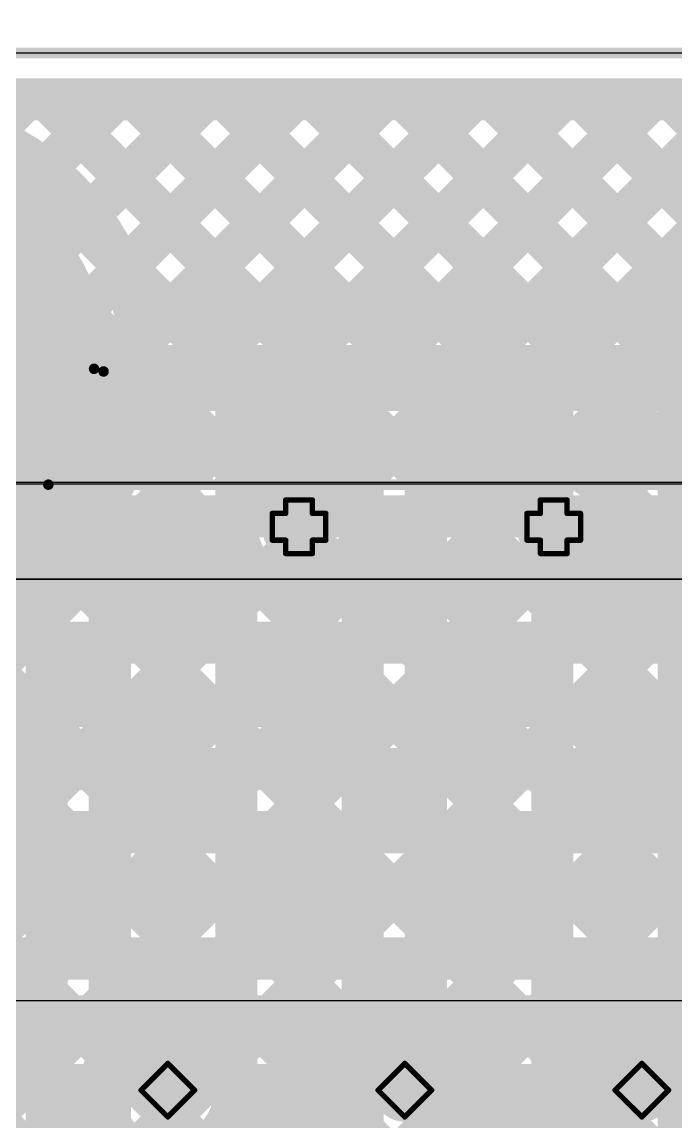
# Model space of a CAD drawing. Header units: millimetres. Extents: x 13 to 259, y -2 to 326.
# Drawn here: x 85.57 to 91.77, y 71.65 to 82.09 of the extents above; entities that cross this region are included whole.
import ezdxf

# ---------------------------------------------------------------- set-up
doc = ezdxf.new("R2010")
doc.units = ezdxf.units.MM
for name, color, linetype in [('BottomLayer', 5, 'Continuous'), ('BottomSolder', 6, 'Continuous'), ('ConnectLayer', 7, 'Continuous'), ('DrillDrawing', 1, 'Continuous'), ('Mechanical34', 56, 'Continuous'), ('Mechanical8', 56, 'Continuous'), ('MidLayer1', 16, 'Continuous'), ('MidLayer2', 76, 'Continuous'), ('MidLayer3', 90, 'Continuous'), ('MidLayer4', 156, 'Continuous'), ('MidLayer5', 130, 'Continuous'), ('MidLayer6', 216, 'Continuous'), ('MultiLayer', 9, 'Continuous'), ('TopLayer', 1, 'Continuous'), ('TopSolder', 216, 'Continuous')]:
    doc.layers.add(name, color=color, linetype=linetype)

# ---------------------------------------------------------------- blocks, each defined once
blk = doc.blocks.new('MTG240_400_183')
at = {"layer": 'BottomLayer', "const_width": 2}
blk.add_lwpolyline([(-1, 0, 1), (1, 0, 1)], format="xyb", close=True, dxfattribs=at)
at = {"layer": 'BottomSolder', "const_width": 2.102}
blk.add_lwpolyline([(-1.051, 0, 1), (1.051, 0, 1)], format="xyb", close=True, dxfattribs=at)
at = {"layer": 'MidLayer1', "const_width": 2}
blk.add_lwpolyline([(-1, 0, 1), (1, 0, 1)], format="xyb", close=True, dxfattribs=at)
at = {"layer": 'MidLayer2', "const_width": 2}
blk.add_lwpolyline([(-1, 0, 1), (1, 0, 1)], format="xyb", close=True, dxfattribs=at)
at = {"layer": 'MidLayer3', "const_width": 2}
blk.add_lwpolyline([(-1, 0, 1), (1, 0, 1)], format="xyb", close=True, dxfattribs=at)
at = {"layer": 'MidLayer4', "const_width": 2}
blk.add_lwpolyline([(-1, 0, 1), (1, 0, 1)], format="xyb", close=True, dxfattribs=at)
at = {"layer": 'MidLayer5', "const_width": 2}
blk.add_lwpolyline([(-1, 0, 1), (1, 0, 1)], format="xyb", close=True, dxfattribs=at)
at = {"layer": 'MidLayer6', "const_width": 2}
blk.add_lwpolyline([(-1, 0, 1), (1, 0, 1)], format="xyb", close=True, dxfattribs=at)
at = {"layer": 'MultiLayer', "const_width": 2}
blk.add_lwpolyline([(-1, 0, 1), (1, 0, 1)], format="xyb", close=True, dxfattribs=at)
at = {"layer": 'TopLayer', "const_width": 2}
blk.add_lwpolyline([(-1, 0, 1), (1, 0, 1)], format="xyb", close=True, dxfattribs=at)
at = {"layer": 'TopSolder', "const_width": 2.102}
blk.add_lwpolyline([(-1.051, 0, 1), (1.051, 0, 1)], format="xyb", close=True, dxfattribs=at)

msp = doc.modelspace()

# ---------------------------------------------------------------- linework, layer by layer
at = {"layer": 'BottomLayer'}
for points, const_width in [([(88.071, 77.3, 1), (88.321, 77.3, 1)], 0.25), ([(90.489, 77.3, 1), (90.739, 77.3, 1)], 0.25), ([(86.8, 71.95, 1), (87.1, 71.95, 1)], 0.3), ([(89.05, 71.95, 1), (89.35, 71.95, 1)], 0.3), ([(91.3, 71.95, 1), (91.6, 71.95, 1)], 0.3)]:
    msp.add_lwpolyline(points, format="xyb", close=True, dxfattribs=dict(at, const_width=const_width))
at = {"layer": 'BottomSolder', "const_width": 0.352}
for points in [[(88.02, 77.3, 1), (88.372, 77.3, 1)], [(90.438, 77.3, 1), (90.79, 77.3, 1)]]:
    msp.add_lwpolyline(points, format="xyb", close=True, dxfattribs=at)
at = {"layer": 'ConnectLayer'}
for p, q in [((71.333, 81.8), (93.9, 81.8)), ((71.333, 81.8), (93.9, 81.8)), ((70.8, 77.725), (100.831, 77.725)), ((101.875, 76.8), (70.89, 76.8))]:
    msp.add_line(p, q, dxfattribs=at)
at = {"layer": 'ConnectLayer', "const_width": 0.4}
for points in [[(89.491, 72.52), (113.083, 96.112)], [(89.491, 72.52), (113.083, 96.112)], [(87.012, 72.587), (101.203, 86.779)], [(87.012, 72.587), (101.203, 86.779)], [(82.665, 68.24), (96.225, 81.8)], [(86.059, 68.24), (99.619, 81.8)], [(86.908, 68.24), (100.468, 81.8)], [(87.756, 68.24), (101.316, 81.8)], [(88.605, 68.24), (102.165, 81.8)], [(81.816, 68.24), (95.2, 81.623)], [(91.141, 77.565), (95.2, 81.623)], [(91.141, 77.565), (95.2, 81.623)], [(91.648, 78.072), (95.2, 81.623)], [(71.333, 81.36), (93.9, 81.36)], [(71.333, 81.36), (93.9, 81.36)], [(71.333, 81.36), (93.9, 81.36)], [(71.333, 81.36), (93.9, 81.36)], [(71.333, 81.36), (93.9, 81.36)], [(72.483, 68.24), (85.603, 81.36)], [(73.331, 68.24), (86.451, 81.36)], [(74.18, 68.24), (87.3, 81.36)], [(75.028, 68.24), (88.148, 81.36)], [(75.617, 81.36), (88.737, 68.24)], [(75.877, 68.24), (88.997, 81.36)], [(76.466, 81.36), (89.586, 68.24)], [(76.725, 68.24), (89.845, 81.36)], [(77.314, 81.36), (90.434, 68.24)], [(77.574, 68.24), (90.694, 81.36)], [(78.163, 81.36), (86.933, 72.59)], [(78.163, 81.36), (86.933, 72.59)], [(78.163, 81.36), (91.283, 68.24)], [(78.422, 68.24), (91.542, 81.36)], [(79.012, 81.36), (92.132, 68.24)], [(79.271, 68.24), (92.391, 81.36)], [(79.86, 81.36), (92.98, 68.24)], [(80.119, 68.24), (93.239, 81.36)], [(80.709, 81.36), (93.829, 68.24)], [(80.968, 68.24), (94.094, 81.366)], [(81.451, 72.117), (90.694, 81.36)], [(81.451, 72.117), (90.694, 81.36)], [(81.557, 81.36), (94.677, 68.24)], [(82.406, 81.36), (95.526, 68.24)], [(83.254, 81.36), (96.374, 68.24)], [(84.103, 81.36), (97.223, 68.24)], [(84.388, 72.509), (93.239, 81.36)], [(84.388, 72.509), (93.239, 81.36)], [(84.951, 81.36), (98.071, 68.24)], [(85.25, 81.007), (85.603, 81.36)], [(85.25, 81.007), (85.603, 81.36)], [(85.25, 81.007), (85.603, 81.36)], [(85.25, 81.007), (85.603, 81.36)], [(85.782, 80.691), (86.451, 81.36)], [(85.782, 80.691), (86.451, 81.36)], [(85.782, 80.691), (86.451, 81.36)], [(85.782, 80.691), (86.451, 81.36)], [(85.8, 81.36), (90.059, 77.101)], [(85.8, 81.36), (90.059, 77.101)], [(85.8, 81.36), (98.92, 68.24)], [(85.8, 81.36), (87.795, 79.365)], [(85.8, 81.36), (89.088, 78.072)], [(86.205, 80.265), (87.3, 81.36)], [(86.205, 80.265), (87.3, 81.36)], [(86.205, 80.265), (87.3, 81.36)], [(86.205, 80.265), (87.3, 81.36)], [(86.517, 79.728), (88.148, 81.36)], [(86.517, 79.728), (88.148, 81.36)], [(86.517, 79.728), (88.148, 81.36)], [(86.517, 79.728), (88.148, 81.36)], [(86.605, 78.119), (89.845, 81.36)], [(86.605, 78.119), (89.845, 81.36)], [(86.605, 78.119), (89.845, 81.36)], [(86.648, 81.36), (90.247, 77.762)], [(86.648, 81.36), (90.247, 77.762)], [(86.648, 81.36), (99.768, 68.24)], [(86.648, 81.36), (88.643, 79.365)], [(86.648, 81.36), (89.937, 78.072)], [(86.69, 79.053), (88.997, 81.36)], [(86.69, 79.053), (88.997, 81.36)], [(86.69, 79.053), (88.997, 81.36)], [(87.002, 79.365), (88.997, 81.36)], [(87.405, 78.072), (90.694, 81.36)], [(87.497, 81.36), (96.381, 72.476)], [(87.497, 81.36), (96.381, 72.476)], [(87.497, 81.36), (100.617, 68.24)], [(87.497, 81.36), (89.492, 79.365)], [(87.497, 81.36), (90.785, 78.072)], [(87.85, 79.365), (89.845, 81.36)], [(88.055, 77.873), (91.542, 81.36)], [(88.055, 77.873), (91.542, 81.36)], [(88.254, 78.072), (91.542, 81.36)], [(88.345, 81.36), (92.444, 77.262)], [(88.345, 81.36), (92.444, 77.262)], [(88.345, 81.36), (101.465, 68.24)], [(88.345, 81.36), (90.34, 79.365)], [(88.345, 81.36), (91.634, 78.072)], [(88.675, 77.644), (92.391, 81.36)], [(88.675, 77.644), (92.391, 81.36)], [(88.699, 79.365), (90.694, 81.36)], [(89.103, 78.072), (92.391, 81.36)], [(89.194, 81.36), (92.741, 77.813)], [(89.194, 81.36), (92.741, 77.813)], [(89.194, 81.36), (102.314, 68.24)], [(89.194, 81.36), (91.189, 79.365)], [(89.194, 81.36), (92.482, 78.072)], [(89.547, 79.365), (91.542, 81.36)], [(89.951, 78.072), (93.239, 81.36)], [(90.042, 81.36), (103.162, 68.24)], [(90.042, 81.36), (103.162, 68.24)], [(90.042, 81.36), (103.162, 68.24)], [(90.042, 81.36), (92.037, 79.365)], [(90.042, 81.36), (93.331, 78.072)], [(90.396, 79.365), (92.391, 81.36)], [(90.618, 77.89), (94.094, 81.366)], [(90.618, 77.89), (94.094, 81.366)], [(90.8, 78.072), (94.094, 81.366)], [(90.891, 81.36), (94.867, 77.384)], [(90.891, 81.36), (94.867, 77.384)], [(90.891, 81.36), (104.011, 68.24)], [(90.891, 81.36), (92.886, 79.365)], [(90.891, 81.36), (94.179, 78.072)], [(91.244, 79.365), (93.239, 81.36)], [(91.739, 81.36), (95.246, 77.853)], [(91.739, 81.36), (95.246, 77.853)], [(91.739, 81.36), (104.859, 68.24)], [(91.739, 81.36), (93.734, 79.365)], [(91.739, 81.36), (95.028, 78.072)], [(83.514, 68.24), (96.475, 81.202)], [(84.362, 68.24), (96.572, 80.45)], [(85.211, 68.24), (97.421, 80.45)], [(86.462, 79.849), (88.515, 77.797)], [(86.462, 79.849), (88.515, 77.797)], [(86.462, 79.849), (86.946, 79.365)], [(86.462, 79.849), (88.24, 78.072)], [(86.636, 79.365), (97.464, 79.365)], [(68.291, 78.825), (131.636, 78.825)], [(85.8, 68.24), (85.8, 78.825)], [(86.4, 68.24), (86.4, 78.825)], [(87, 68.24), (87, 78.825)], [(87.6, 68.24), (87.6, 78.825)], [(88.2, 68.24), (88.2, 78.825)], [(88.8, 68.24), (88.8, 78.825)], [(89.4, 68.24), (89.4, 78.825)], [(90, 68.24), (90, 78.825)], [(90.6, 68.24), (90.6, 78.825)], [(91.2, 68.24), (91.2, 78.825)], [(91.8, 68.24), (91.8, 78.825)], [(86.703, 78.76), (87.762, 77.7)], [(86.703, 78.76), (87.762, 77.7)], [(86.703, 78.76), (87.391, 78.072)], [(68.258, 78.6), (131.669, 78.6)], [(86.59, 78.072), (97.51, 78.072)], [(68.24, 78), (133.144, 78)], [(86.578, 78.036), (95.145, 69.469)], [(86.578, 78.036), (95.145, 69.469)], [(91.911, 72.394), (97.529, 78.013)], [(91.911, 72.394), (97.529, 78.013)], [(88.693, 77.619), (93.722, 72.59)], [(88.693, 77.619), (93.722, 72.59)], [(82.715, 72.533), (87.623, 77.441)], [(82.715, 72.533), (87.623, 77.441)], [(86.299, 77.467), (91.219, 72.547)], [(86.299, 77.467), (91.219, 72.547)], [(68.24, 77.4), (132.919, 77.4)], [(85.141, 72.413), (90.024, 77.296)], [(85.141, 72.413), (90.024, 77.296)], [(81.515, 77.16), (86.399, 72.275)], [(81.515, 77.16), (86.399, 72.275)], [(87.518, 72.245), (92.454, 77.181)], [(87.518, 72.245), (92.454, 77.181)], [(85.905, 77.012), (90.826, 72.091)], [(85.905, 77.012), (90.826, 72.091)], [(89.837, 72.017), (94.902, 77.083)], [(89.837, 72.017), (94.902, 77.083)], [(91.076, 76.933), (95.862, 72.146)], [(91.076, 76.933), (95.862, 72.146)], [(68.24, 76.8), (140.62, 76.8)], [(83.082, 72.051), (87.852, 76.821)], [(83.082, 72.051), (87.852, 76.821)], [(88.596, 76.866), (93.164, 72.299)], [(88.596, 76.866), (93.164, 72.299)], [(81.096, 76.73), (89.586, 68.24)], [(81.096, 76.73), (89.586, 68.24)], [(84.362, 68.24), (92.858, 76.736)], [(84.362, 68.24), (92.858, 76.736)], [(85.298, 71.721), (90.349, 76.773)], [(85.298, 71.721), (90.349, 76.773)], [(90.415, 76.745), (95.452, 71.707)], [(90.415, 76.745), (95.452, 71.707)], [(91.211, 72.544), (95.382, 76.714)], [(91.211, 72.544), (95.382, 76.714)], [(85.403, 76.665), (93.829, 68.24)], [(85.403, 76.665), (93.829, 68.24)], [(83.949, 76.423), (88.58, 71.792)], [(83.949, 76.423), (88.58, 71.792)], [(84.776, 76.445), (88.784, 72.436)], [(84.776, 76.445), (88.784, 72.436)], [(68.24, 76.2), (141.725, 76.2)], [(68.24, 75.6), (134.473, 75.6)], [(68.24, 75), (134.352, 75)], [(68.24, 74.4), (134.614, 74.4)], [(68.24, 73.8), (143.286, 73.8)], [(68.24, 73.2), (151.36, 73.2)], [(68.24, 72.6), (151.36, 72.6)], [(86.908, 68.24), (90.856, 72.189)], [(86.908, 68.24), (90.856, 72.189)], [(68.24, 72), (151.36, 72)], [(82.665, 68.24), (86.313, 71.888)], [(82.665, 68.24), (86.313, 71.888)], [(87.59, 71.933), (91.283, 68.24)], [(87.59, 71.933), (91.283, 68.24)], [(85.286, 71.692), (88.737, 68.24)], [(85.286, 71.692), (88.737, 68.24)], [(85.211, 68.24), (88.63, 71.659)], [(85.211, 68.24), (88.63, 71.659)], [(87.756, 68.24), (91.006, 71.49)], [(87.756, 68.24), (91.006, 71.49)], [(89.686, 71.534), (92.98, 68.24)], [(89.686, 71.534), (92.98, 68.24)]]:
    msp.add_lwpolyline(points, dxfattribs=at)
at = {"layer": 'ConnectLayer'}
for points, const_width in [([(85.503, 81.36, 1), (85.703, 81.36, 1)], 0.2), ([(85.503, 81.36, 1), (85.703, 81.36, 1)], 0.2), ([(85.503, 81.36, 1), (85.703, 81.36, 1)], 0.2), ([(85.503, 81.36, 1), (85.703, 81.36, 1)], 0.2), ([(85.503, 81.36, 1), (85.703, 81.36, 1)], 0.2), ([(85.7, 81.36, 1), (85.9, 81.36, 1)], 0.2), ([(85.7, 81.36, 1), (85.9, 81.36, 1)], 0.2), ([(85.7, 81.36, 1), (85.9, 81.36, 1)], 0.2), ([(85.7, 81.36, 1), (85.9, 81.36, 1)], 0.2), ([(85.7, 81.36, 1), (85.9, 81.36, 1)], 0.2), ([(86.351, 81.36, 1), (86.551, 81.36, 1)], 0.2), ([(86.351, 81.36, 1), (86.551, 81.36, 1)], 0.2), ([(86.351, 81.36, 1), (86.551, 81.36, 1)], 0.2), ([(86.351, 81.36, 1), (86.551, 81.36, 1)], 0.2), ([(86.351, 81.36, 1), (86.551, 81.36, 1)], 0.2), ([(86.548, 81.36, 1), (86.748, 81.36, 1)], 0.2), ([(86.548, 81.36, 1), (86.748, 81.36, 1)], 0.2), ([(86.548, 81.36, 1), (86.748, 81.36, 1)], 0.2), ([(86.548, 81.36, 1), (86.748, 81.36, 1)], 0.2), ([(86.548, 81.36, 1), (86.748, 81.36, 1)], 0.2), ([(87.2, 81.36, 1), (87.4, 81.36, 1)], 0.2), ([(87.2, 81.36, 1), (87.4, 81.36, 1)], 0.2), ([(87.2, 81.36, 1), (87.4, 81.36, 1)], 0.2), ([(87.2, 81.36, 1), (87.4, 81.36, 1)], 0.2), ([(87.2, 81.36, 1), (87.4, 81.36, 1)], 0.2), ([(87.397, 81.36, 1), (87.597, 81.36, 1)], 0.2), ([(87.397, 81.36, 1), (87.597, 81.36, 1)], 0.2), ([(87.397, 81.36, 1), (87.597, 81.36, 1)], 0.2), ([(87.397, 81.36, 1), (87.597, 81.36, 1)], 0.2), ([(87.397, 81.36, 1), (87.597, 81.36, 1)], 0.2), ([(88.048, 81.36, 1), (88.248, 81.36, 1)], 0.2), ([(88.048, 81.36, 1), (88.248, 81.36, 1)], 0.2), ([(88.048, 81.36, 1), (88.248, 81.36, 1)], 0.2), ([(88.048, 81.36, 1), (88.248, 81.36, 1)], 0.2), ([(88.048, 81.36, 1), (88.248, 81.36, 1)], 0.2), ([(88.245, 81.36, 1), (88.445, 81.36, 1)], 0.2), ([(88.245, 81.36, 1), (88.445, 81.36, 1)], 0.2), ([(88.245, 81.36, 1), (88.445, 81.36, 1)], 0.2), ([(88.245, 81.36, 1), (88.445, 81.36, 1)], 0.2), ([(88.245, 81.36, 1), (88.445, 81.36, 1)], 0.2), ([(88.897, 81.36, 1), (89.097, 81.36, 1)], 0.2), ([(88.897, 81.36, 1), (89.097, 81.36, 1)], 0.2), ([(88.897, 81.36, 1), (89.097, 81.36, 1)], 0.2), ([(88.897, 81.36, 1), (89.097, 81.36, 1)], 0.2), ([(88.897, 81.36, 1), (89.097, 81.36, 1)], 0.2), ([(89.094, 81.36, 1), (89.294, 81.36, 1)], 0.2), ([(89.094, 81.36, 1), (89.294, 81.36, 1)], 0.2), ([(89.094, 81.36, 1), (89.294, 81.36, 1)], 0.2), ([(89.094, 81.36, 1), (89.294, 81.36, 1)], 0.2), ([(89.094, 81.36, 1), (89.294, 81.36, 1)], 0.2), ([(89.745, 81.36, 1), (89.945, 81.36, 1)], 0.2), ([(89.745, 81.36, 1), (89.945, 81.36, 1)], 0.2), ([(89.745, 81.36, 1), (89.945, 81.36, 1)], 0.2), ([(89.745, 81.36, 1), (89.945, 81.36, 1)], 0.2), ([(89.745, 81.36, 1), (89.945, 81.36, 1)], 0.2), ([(89.942, 81.36, 1), (90.142, 81.36, 1)], 0.2), ([(89.942, 81.36, 1), (90.142, 81.36, 1)], 0.2), ([(89.942, 81.36, 1), (90.142, 81.36, 1)], 0.2), ([(89.942, 81.36, 1), (90.142, 81.36, 1)], 0.2), ([(89.942, 81.36, 1), (90.142, 81.36, 1)], 0.2), ([(90.594, 81.36, 1), (90.794, 81.36, 1)], 0.2), ([(90.594, 81.36, 1), (90.794, 81.36, 1)], 0.2), ([(90.594, 81.36, 1), (90.794, 81.36, 1)], 0.2), ([(90.594, 81.36, 1), (90.794, 81.36, 1)], 0.2), ([(90.594, 81.36, 1), (90.794, 81.36, 1)], 0.2), ([(90.791, 81.36, 1), (90.991, 81.36, 1)], 0.2), ([(90.791, 81.36, 1), (90.991, 81.36, 1)], 0.2), ([(90.791, 81.36, 1), (90.991, 81.36, 1)], 0.2), ([(90.791, 81.36, 1), (90.991, 81.36, 1)], 0.2), ([(90.791, 81.36, 1), (90.991, 81.36, 1)], 0.2), ([(91.442, 81.36, 1), (91.642, 81.36, 1)], 0.2), ([(91.442, 81.36, 1), (91.642, 81.36, 1)], 0.2), ([(91.442, 81.36, 1), (91.642, 81.36, 1)], 0.2), ([(91.442, 81.36, 1), (91.642, 81.36, 1)], 0.2), ([(91.442, 81.36, 1), (91.642, 81.36, 1)], 0.2), ([(91.639, 81.36, 1), (91.839, 81.36, 1)], 0.2), ([(91.639, 81.36, 1), (91.839, 81.36, 1)], 0.2), ([(91.639, 81.36, 1), (91.839, 81.36, 1)], 0.2), ([(91.639, 81.36, 1), (91.839, 81.36, 1)], 0.2), ([(91.639, 81.36, 1), (91.839, 81.36, 1)], 0.2), ([(86.703, 78.8, 1), (81.897, 78.8, 1)], 0.4), ([(86.703, 78.8, 1), (81.897, 78.8, 1)], 0.4), ([(85.682, 80.691, 1), (85.882, 80.691, 1)], 0.2), ([(85.682, 80.691, 1), (85.882, 80.691, 1)], 0.2), ([(85.682, 80.691, 1), (85.882, 80.691, 1)], 0.2), ([(85.682, 80.691, 1), (85.882, 80.691, 1)], 0.2), ([(86.105, 80.265, 1), (86.305, 80.265, 1)], 0.2), ([(86.105, 80.265, 1), (86.305, 80.265, 1)], 0.2), ([(86.105, 80.265, 1), (86.305, 80.265, 1)], 0.2), ([(86.105, 80.265, 1), (86.305, 80.265, 1)], 0.2), ([(86.362, 79.849, 1), (86.562, 79.849, 1)], 0.2), ([(86.362, 79.849, 1), (86.562, 79.849, 1)], 0.2), ([(86.362, 79.849, 1), (86.562, 79.849, 1)], 0.2), ([(86.362, 79.849, 1), (86.562, 79.849, 1)], 0.2), ([(86.417, 79.728, 1), (86.617, 79.728, 1)], 0.2), ([(86.417, 79.728, 1), (86.617, 79.728, 1)], 0.2), ([(86.417, 79.728, 1), (86.617, 79.728, 1)], 0.2), ([(86.417, 79.728, 1), (86.617, 79.728, 1)], 0.2), ([(86.536, 79.365, 1), (86.736, 79.365, 1)], 0.2), ([(86.536, 79.365, 1), (86.736, 79.365, 1)], 0.2), ([(86.846, 79.365, 1), (87.046, 79.365, 1)], 0.2), ([(86.902, 79.365, 1), (87.102, 79.365, 1)], 0.2), ([(87.695, 79.365, 1), (87.895, 79.365, 1)], 0.2), ([(87.75, 79.365, 1), (87.95, 79.365, 1)], 0.2), ([(88.543, 79.365, 1), (88.743, 79.365, 1)], 0.2), ([(88.599, 79.365, 1), (88.799, 79.365, 1)], 0.2), ([(89.392, 79.365, 1), (89.592, 79.365, 1)], 0.2), ([(89.447, 79.365, 1), (89.647, 79.365, 1)], 0.2), ([(90.24, 79.365, 1), (90.44, 79.365, 1)], 0.2), ([(90.296, 79.365, 1), (90.496, 79.365, 1)], 0.2), ([(91.089, 79.365, 1), (91.289, 79.365, 1)], 0.2), ([(91.144, 79.365, 1), (91.344, 79.365, 1)], 0.2), ([(86.59, 79.053, 1), (86.79, 79.053, 1)], 0.2), ([(86.59, 79.053, 1), (86.79, 79.053, 1)], 0.2), ([(86.59, 79.053, 1), (86.79, 79.053, 1)], 0.2), ([(85.7, 78.825, 1), (85.9, 78.825, 1)], 0.2), ([(86.3, 78.825, 1), (86.5, 78.825, 1)], 0.2), ([(86.603, 78.8, 1), (86.803, 78.8, 1)], 0.2), ([(86.603, 78.8, 1), (86.803, 78.8, 1)], 0.2), ([(86.603, 78.8, 1), (86.803, 78.8, 1)], 0.2), ([(86.603, 78.8, 1), (86.803, 78.8, 1)], 0.2), ([(86.9, 78.825, 1), (87.1, 78.825, 1)], 0.2), ([(87.5, 78.825, 1), (87.7, 78.825, 1)], 0.2), ([(88.1, 78.825, 1), (88.3, 78.825, 1)], 0.2), ([(88.7, 78.825, 1), (88.9, 78.825, 1)], 0.2), ([(89.3, 78.825, 1), (89.5, 78.825, 1)], 0.2), ([(89.9, 78.825, 1), (90.1, 78.825, 1)], 0.2), ([(90.5, 78.825, 1), (90.7, 78.825, 1)], 0.2), ([(91.1, 78.825, 1), (91.3, 78.825, 1)], 0.2), ([(91.7, 78.825, 1), (91.9, 78.825, 1)], 0.2), ([(86.603, 78.76, 1), (86.803, 78.76, 1)], 0.2), ([(86.603, 78.76, 1), (86.803, 78.76, 1)], 0.2), ([(86.603, 78.76, 1), (86.803, 78.76, 1)], 0.2), ([(86.49, 78.072, 1), (86.69, 78.072, 1)], 0.2), ([(86.49, 78.072, 1), (86.69, 78.072, 1)], 0.2), ([(86.505, 78.119, 1), (86.705, 78.119, 1)], 0.2), ([(86.505, 78.119, 1), (86.705, 78.119, 1)], 0.2), ([(86.505, 78.119, 1), (86.705, 78.119, 1)], 0.2), ([(87.291, 78.072, 1), (87.491, 78.072, 1)], 0.2), ([(87.305, 78.072, 1), (87.505, 78.072, 1)], 0.2), ([(88.14, 78.072, 1), (88.34, 78.072, 1)], 0.2), ([(88.154, 78.072, 1), (88.354, 78.072, 1)], 0.2), ([(88.988, 78.072, 1), (89.188, 78.072, 1)], 0.2), ([(89.003, 78.072, 1), (89.203, 78.072, 1)], 0.2), ([(89.837, 78.072, 1), (90.037, 78.072, 1)], 0.2), ([(89.851, 78.072, 1), (90.051, 78.072, 1)], 0.2), ([(90.685, 78.072, 1), (90.885, 78.072, 1)], 0.2), ([(90.7, 78.072, 1), (90.9, 78.072, 1)], 0.2), ([(91.534, 78.072, 1), (91.734, 78.072, 1)], 0.2), ([(91.548, 78.072, 1), (91.748, 78.072, 1)], 0.2), ([(86.478, 78.036, 1), (86.678, 78.036, 1)], 0.2), ([(86.478, 78.036, 1), (86.678, 78.036, 1)], 0.2), ([(88.786, 77.3, 1), (87.606, 77.3, 1)], 0.4), ([(88.786, 77.3, 1), (87.606, 77.3, 1)], 0.4), ([(87.955, 77.873, 1), (88.155, 77.873, 1)], 0.2), ([(87.955, 77.873, 1), (88.155, 77.873, 1)], 0.2), ([(91.204, 77.3, 1), (90.024, 77.3, 1)], 0.4), ([(91.204, 77.3, 1), (90.024, 77.3, 1)], 0.4), ([(90.518, 77.89, 1), (90.718, 77.89, 1)], 0.2), ([(90.518, 77.89, 1), (90.718, 77.89, 1)], 0.2), ([(88.415, 77.797, 1), (88.615, 77.797, 1)], 0.2), ([(88.415, 77.797, 1), (88.615, 77.797, 1)], 0.2), ([(90.147, 77.762, 1), (90.347, 77.762, 1)], 0.2), ([(90.147, 77.762, 1), (90.347, 77.762, 1)], 0.2), ([(87.662, 77.7, 1), (87.862, 77.7, 1)], 0.2), ([(87.662, 77.7, 1), (87.862, 77.7, 1)], 0.2), ([(88.575, 77.644, 1), (88.775, 77.644, 1)], 0.2), ([(88.575, 77.644, 1), (88.775, 77.644, 1)], 0.2), ([(88.593, 77.619, 1), (88.793, 77.619, 1)], 0.2), ([(88.593, 77.619, 1), (88.793, 77.619, 1)], 0.2), ([(91.041, 77.565, 1), (91.241, 77.565, 1)], 0.2), ([(91.041, 77.565, 1), (91.241, 77.565, 1)], 0.2), ([(86.199, 77.467, 1), (86.399, 77.467, 1)], 0.2), ([(86.199, 77.467, 1), (86.399, 77.467, 1)], 0.2), ([(87.523, 77.441, 1), (87.723, 77.441, 1)], 0.2), ([(87.523, 77.441, 1), (87.723, 77.441, 1)], 0.2), ([(87.506, 77.3, 1), (87.706, 77.3, 1)], 0.2), ([(87.506, 77.3, 1), (87.706, 77.3, 1)], 0.2), ([(88.686, 77.3, 1), (88.886, 77.3, 1)], 0.2), ([(88.686, 77.3, 1), (88.886, 77.3, 1)], 0.2), ([(89.924, 77.3, 1), (90.124, 77.3, 1)], 0.2), ([(89.924, 77.3, 1), (90.124, 77.3, 1)], 0.2), ([(89.924, 77.296, 1), (90.124, 77.296, 1)], 0.2), ([(89.924, 77.296, 1), (90.124, 77.296, 1)], 0.2), ([(91.104, 77.3, 1), (91.304, 77.3, 1)], 0.2), ([(91.104, 77.3, 1), (91.304, 77.3, 1)], 0.2), ([(89.959, 77.101, 1), (90.159, 77.101, 1)], 0.2), ([(89.959, 77.101, 1), (90.159, 77.101, 1)], 0.2), ([(85.805, 77.012, 1), (86.005, 77.012, 1)], 0.2), ([(85.805, 77.012, 1), (86.005, 77.012, 1)], 0.2), ([(90.976, 76.933, 1), (91.176, 76.933, 1)], 0.2), ([(90.976, 76.933, 1), (91.176, 76.933, 1)], 0.2), ([(87.752, 76.821, 1), (87.952, 76.821, 1)], 0.2), ([(87.752, 76.821, 1), (87.952, 76.821, 1)], 0.2), ([(88.496, 76.866, 1), (88.696, 76.866, 1)], 0.2), ([(88.496, 76.866, 1), (88.696, 76.866, 1)], 0.2), ([(90.249, 76.773, 1), (90.449, 76.773, 1)], 0.2), ([(90.249, 76.773, 1), (90.449, 76.773, 1)], 0.2), ([(90.315, 76.745, 1), (90.515, 76.745, 1)], 0.2), ([(90.315, 76.745, 1), (90.515, 76.745, 1)], 0.2), ([(85.303, 76.665, 1), (85.503, 76.665, 1)], 0.2), ([(85.303, 76.665, 1), (85.503, 76.665, 1)], 0.2), ([(87.59, 71.95, 1), (86.31, 71.95, 1)], 0.4), ([(87.59, 71.95, 1), (86.31, 71.95, 1)], 0.4), ([(86.833, 72.59, 1), (87.033, 72.59, 1)], 0.2), ([(86.833, 72.59, 1), (87.033, 72.59, 1)], 0.2), ([(86.912, 72.587, 1), (87.112, 72.587, 1)], 0.2), ([(86.912, 72.587, 1), (87.112, 72.587, 1)], 0.2), ([(89.84, 71.95, 1), (88.56, 71.95, 1)], 0.4), ([(89.84, 71.95, 1), (88.56, 71.95, 1)], 0.4), ([(89.391, 72.52, 1), (89.591, 72.52, 1)], 0.2), ([(89.391, 72.52, 1), (89.591, 72.52, 1)], 0.2), ([(92.09, 71.95, 1), (90.81, 71.95, 1)], 0.4), ([(92.09, 71.95, 1), (90.81, 71.95, 1)], 0.4), ([(91.111, 72.544, 1), (91.311, 72.544, 1)], 0.2), ([(91.111, 72.544, 1), (91.311, 72.544, 1)], 0.2), ([(91.119, 72.547, 1), (91.319, 72.547, 1)], 0.2), ([(91.119, 72.547, 1), (91.319, 72.547, 1)], 0.2), ([(88.684, 72.436, 1), (88.884, 72.436, 1)], 0.2), ([(88.684, 72.436, 1), (88.884, 72.436, 1)], 0.2), ([(91.811, 72.394, 1), (92.011, 72.394, 1)], 0.2), ([(91.811, 72.394, 1), (92.011, 72.394, 1)], 0.2), ([(86.299, 72.275, 1), (86.499, 72.275, 1)], 0.2), ([(86.299, 72.275, 1), (86.499, 72.275, 1)], 0.2), ([(87.418, 72.245, 1), (87.618, 72.245, 1)], 0.2), ([(87.418, 72.245, 1), (87.618, 72.245, 1)], 0.2), ([(90.726, 72.091, 1), (90.926, 72.091, 1)], 0.2), ([(90.726, 72.091, 1), (90.926, 72.091, 1)], 0.2), ([(90.756, 72.189, 1), (90.956, 72.189, 1)], 0.2), ([(90.756, 72.189, 1), (90.956, 72.189, 1)], 0.2), ([(89.737, 72.017, 1), (89.937, 72.017, 1)], 0.2), ([(89.737, 72.017, 1), (89.937, 72.017, 1)], 0.2), ([(86.21, 71.95, 1), (86.41, 71.95, 1)], 0.2), ([(86.21, 71.95, 1), (86.41, 71.95, 1)], 0.2), ([(86.213, 71.888, 1), (86.413, 71.888, 1)], 0.2), ([(86.213, 71.888, 1), (86.413, 71.888, 1)], 0.2), ([(87.49, 71.95, 1), (87.69, 71.95, 1)], 0.2), ([(87.49, 71.95, 1), (87.69, 71.95, 1)], 0.2), ([(87.49, 71.933, 1), (87.69, 71.933, 1)], 0.2), ([(87.49, 71.933, 1), (87.69, 71.933, 1)], 0.2), ([(88.46, 71.95, 1), (88.66, 71.95, 1)], 0.2), ([(88.46, 71.95, 1), (88.66, 71.95, 1)], 0.2), ([(89.74, 71.95, 1), (89.94, 71.95, 1)], 0.2), ([(89.74, 71.95, 1), (89.94, 71.95, 1)], 0.2), ([(90.71, 71.95, 1), (90.91, 71.95, 1)], 0.2), ([(90.71, 71.95, 1), (90.91, 71.95, 1)], 0.2), ([(88.48, 71.792, 1), (88.68, 71.792, 1)], 0.2), ([(88.48, 71.792, 1), (88.68, 71.792, 1)], 0.2), ([(88.53, 71.659, 1), (88.73, 71.659, 1)], 0.2), ([(88.53, 71.659, 1), (88.73, 71.659, 1)], 0.2), ([(89.586, 71.534, 1), (89.786, 71.534, 1)], 0.2), ([(89.586, 71.534, 1), (89.786, 71.534, 1)], 0.2), ([(90.906, 71.49, 1), (91.106, 71.49, 1)], 0.2), ([(90.906, 71.49, 1), (91.106, 71.49, 1)], 0.2)]:
    msp.add_lwpolyline(points, format="xyb", close=True, dxfattribs=dict(at, const_width=const_width))
at = {"layer": 'ConnectLayer', "const_width": 0.4}
for points in [[(82.01, 78.072, -1.16717), (86.703, 78.8)], [(81.964, 79.365, -0.786938), (86.636, 79.365)], [(86.703, 78.8, -0.077137), (86.59, 78.072)]]:
    msp.add_lwpolyline(points, format="xyb", dxfattribs=at)
at = {"layer": 'DrillDrawing', "const_width": 0.0508}
for points in [[(88.069, 77.427), (88.069, 77.554)], [(88.069, 77.554), (88.323, 77.554)], [(88.323, 77.427), (88.323, 77.554)], [(90.487, 77.427), (90.487, 77.554)], [(90.487, 77.554), (90.741, 77.554)], [(90.741, 77.427), (90.741, 77.554)], [(87.942, 77.173), (87.942, 77.427)], [(87.942, 77.427), (88.069, 77.427)], [(88.323, 77.427), (88.45, 77.427)], [(88.45, 77.173), (88.45, 77.427)], [(90.36, 77.173), (90.36, 77.427)], [(90.36, 77.427), (90.487, 77.427)], [(90.741, 77.427), (90.868, 77.427)], [(90.868, 77.173), (90.868, 77.427)], [(87.942, 77.173), (88.069, 77.173)], [(88.069, 77.046), (88.069, 77.173)], [(88.323, 77.173), (88.45, 77.173)], [(88.323, 77.046), (88.323, 77.173)], [(90.36, 77.173), (90.487, 77.173)], [(90.487, 77.046), (90.487, 77.173)], [(90.741, 77.173), (90.868, 77.173)], [(90.741, 77.046), (90.741, 77.173)], [(88.069, 77.046), (88.323, 77.046)], [(90.487, 77.046), (90.741, 77.046)], [(86.696, 71.95), (86.95, 72.204)], [(86.95, 72.204), (87.204, 71.95)], [(88.946, 71.95), (89.2, 72.204)], [(89.2, 72.204), (89.454, 71.95)], [(91.196, 71.95), (91.45, 72.204)], [(91.45, 72.204), (91.704, 71.95)], [(86.696, 71.95), (86.95, 71.696)], [(86.95, 71.696), (87.204, 71.95)], [(88.946, 71.95), (89.2, 71.696)], [(89.2, 71.696), (89.454, 71.95)], [(91.196, 71.95), (91.45, 71.696)], [(91.45, 71.696), (91.704, 71.95)]]:
    msp.add_lwpolyline(points, dxfattribs=at)
at = {"layer": 'DrillDrawing', "const_width": 0.0254}
for points in [[(88.056, 77.554, 1), (88.082, 77.554, 1)], [(88.056, 77.554, 1), (88.082, 77.554, 1)], [(88.31, 77.554, 1), (88.336, 77.554, 1)], [(88.31, 77.554, 1), (88.336, 77.554, 1)], [(90.474, 77.554, 1), (90.5, 77.554, 1)], [(90.474, 77.554, 1), (90.5, 77.554, 1)], [(90.728, 77.554, 1), (90.754, 77.554, 1)], [(90.728, 77.554, 1), (90.754, 77.554, 1)], [(87.929, 77.427, 1), (87.955, 77.427, 1)], [(87.929, 77.427, 1), (87.955, 77.427, 1)], [(88.056, 77.427, 1), (88.082, 77.427, 1)], [(88.056, 77.427, 1), (88.082, 77.427, 1)], [(88.31, 77.427, 1), (88.336, 77.427, 1)], [(88.31, 77.427, 1), (88.336, 77.427, 1)], [(88.437, 77.427, 1), (88.463, 77.427, 1)], [(88.437, 77.427, 1), (88.463, 77.427, 1)], [(90.347, 77.427, 1), (90.373, 77.427, 1)], [(90.347, 77.427, 1), (90.373, 77.427, 1)], [(90.474, 77.427, 1), (90.5, 77.427, 1)], [(90.474, 77.427, 1), (90.5, 77.427, 1)], [(90.728, 77.427, 1), (90.754, 77.427, 1)], [(90.728, 77.427, 1), (90.754, 77.427, 1)], [(90.855, 77.427, 1), (90.881, 77.427, 1)], [(90.855, 77.427, 1), (90.881, 77.427, 1)], [(87.929, 77.173, 1), (87.955, 77.173, 1)], [(87.929, 77.173, 1), (87.955, 77.173, 1)], [(88.056, 77.173, 1), (88.082, 77.173, 1)], [(88.056, 77.173, 1), (88.082, 77.173, 1)], [(88.31, 77.173, 1), (88.336, 77.173, 1)], [(88.31, 77.173, 1), (88.336, 77.173, 1)], [(88.437, 77.173, 1), (88.463, 77.173, 1)], [(88.437, 77.173, 1), (88.463, 77.173, 1)], [(90.347, 77.173, 1), (90.373, 77.173, 1)], [(90.347, 77.173, 1), (90.373, 77.173, 1)], [(90.474, 77.173, 1), (90.5, 77.173, 1)], [(90.474, 77.173, 1), (90.5, 77.173, 1)], [(90.728, 77.173, 1), (90.754, 77.173, 1)], [(90.728, 77.173, 1), (90.754, 77.173, 1)], [(90.855, 77.173, 1), (90.881, 77.173, 1)], [(90.855, 77.173, 1), (90.881, 77.173, 1)], [(88.056, 77.046, 1), (88.082, 77.046, 1)], [(88.056, 77.046, 1), (88.082, 77.046, 1)], [(88.31, 77.046, 1), (88.336, 77.046, 1)], [(88.31, 77.046, 1), (88.336, 77.046, 1)], [(90.474, 77.046, 1), (90.5, 77.046, 1)], [(90.474, 77.046, 1), (90.5, 77.046, 1)], [(90.728, 77.046, 1), (90.754, 77.046, 1)], [(90.728, 77.046, 1), (90.754, 77.046, 1)], [(86.937, 72.204, 1), (86.963, 72.204, 1)], [(86.937, 72.204, 1), (86.963, 72.204, 1)], [(89.187, 72.204, 1), (89.213, 72.204, 1)], [(89.187, 72.204, 1), (89.213, 72.204, 1)], [(91.437, 72.204, 1), (91.463, 72.204, 1)], [(91.437, 72.204, 1), (91.463, 72.204, 1)], [(86.683, 71.95, 1), (86.709, 71.95, 1)], [(86.683, 71.95, 1), (86.709, 71.95, 1)], [(87.191, 71.95, 1), (87.217, 71.95, 1)], [(87.191, 71.95, 1), (87.217, 71.95, 1)], [(88.933, 71.95, 1), (88.959, 71.95, 1)], [(88.933, 71.95, 1), (88.959, 71.95, 1)], [(89.441, 71.95, 1), (89.467, 71.95, 1)], [(89.441, 71.95, 1), (89.467, 71.95, 1)], [(91.183, 71.95, 1), (91.209, 71.95, 1)], [(91.183, 71.95, 1), (91.209, 71.95, 1)], [(91.691, 71.95, 1), (91.717, 71.95, 1)], [(91.691, 71.95, 1), (91.717, 71.95, 1)], [(86.937, 71.696, 1), (86.963, 71.696, 1)], [(86.937, 71.696, 1), (86.963, 71.696, 1)], [(89.187, 71.696, 1), (89.213, 71.696, 1)], [(89.187, 71.696, 1), (89.213, 71.696, 1)], [(91.437, 71.696, 1), (91.463, 71.696, 1)], [(91.437, 71.696, 1), (91.463, 71.696, 1)]]:
    msp.add_lwpolyline(points, format="xyb", close=True, dxfattribs=at)
at = {"layer": 'Mechanical34', "const_width": 0.1}
for points in [[(71.75, 81.8), (94.3, 81.8)], [(84.308, 78.8), (86.25, 78.8)], [(85.816, 77.7), (98.125, 77.7)], [(70.8, 76.8), (124.755, 76.8)], [(81.225, 72.8), (146.8, 72.8)]]:
    msp.add_lwpolyline(points, dxfattribs=at)
at = {"layer": 'Mechanical34'}
for points, const_width in [([(86.34, 78.775, 1), (82.311, 78.775, 1)], 0.1), ([(86.225, 78.8, 1), (86.275, 78.8, 1)], 0.05), ([(86.315, 78.775, 1), (86.365, 78.775, 1)], 0.05), ([(85.791, 77.7, 1), (85.841, 77.7, 1)], 0.05)]:
    msp.add_lwpolyline(points, format="xyb", close=True, dxfattribs=dict(at, const_width=const_width))
at = {"layer": 'Mechanical8', "const_width": 0.1}
msp.add_lwpolyline([(67.8, 76.6), (98.8, 76.6)], dxfattribs=at)
at = {"layer": 'MidLayer1'}
for points, const_width in [([(88.071, 77.3, 1), (88.321, 77.3, 1)], 0.25), ([(90.489, 77.3, 1), (90.739, 77.3, 1)], 0.25), ([(86.8, 71.95, 1), (87.1, 71.95, 1)], 0.3), ([(89.05, 71.95, 1), (89.35, 71.95, 1)], 0.3), ([(91.3, 71.95, 1), (91.6, 71.95, 1)], 0.3)]:
    msp.add_lwpolyline(points, format="xyb", close=True, dxfattribs=dict(at, const_width=const_width))
at = {"layer": 'MidLayer2'}
for points, const_width in [([(88.071, 77.3, 1), (88.321, 77.3, 1)], 0.25), ([(90.489, 77.3, 1), (90.739, 77.3, 1)], 0.25), ([(86.8, 71.95, 1), (87.1, 71.95, 1)], 0.3), ([(89.05, 71.95, 1), (89.35, 71.95, 1)], 0.3), ([(91.3, 71.95, 1), (91.6, 71.95, 1)], 0.3)]:
    msp.add_lwpolyline(points, format="xyb", close=True, dxfattribs=dict(at, const_width=const_width))
at = {"layer": 'MidLayer3'}
for points, const_width in [([(88.071, 77.3, 1), (88.321, 77.3, 1)], 0.25), ([(90.489, 77.3, 1), (90.739, 77.3, 1)], 0.25), ([(86.8, 71.95, 1), (87.1, 71.95, 1)], 0.3), ([(89.05, 71.95, 1), (89.35, 71.95, 1)], 0.3), ([(91.3, 71.95, 1), (91.6, 71.95, 1)], 0.3)]:
    msp.add_lwpolyline(points, format="xyb", close=True, dxfattribs=dict(at, const_width=const_width))
at = {"layer": 'MidLayer4'}
for points, const_width in [([(88.071, 77.3, 1), (88.321, 77.3, 1)], 0.25), ([(90.489, 77.3, 1), (90.739, 77.3, 1)], 0.25), ([(86.8, 71.95, 1), (87.1, 71.95, 1)], 0.3), ([(89.05, 71.95, 1), (89.35, 71.95, 1)], 0.3), ([(91.3, 71.95, 1), (91.6, 71.95, 1)], 0.3)]:
    msp.add_lwpolyline(points, format="xyb", close=True, dxfattribs=dict(at, const_width=const_width))
at = {"layer": 'MidLayer5'}
for points, const_width in [([(88.071, 77.3, 1), (88.321, 77.3, 1)], 0.25), ([(90.489, 77.3, 1), (90.739, 77.3, 1)], 0.25), ([(86.8, 71.95, 1), (87.1, 71.95, 1)], 0.3), ([(89.05, 71.95, 1), (89.35, 71.95, 1)], 0.3), ([(91.3, 71.95, 1), (91.6, 71.95, 1)], 0.3)]:
    msp.add_lwpolyline(points, format="xyb", close=True, dxfattribs=dict(at, const_width=const_width))
at = {"layer": 'MidLayer6'}
for points, const_width in [([(88.071, 77.3, 1), (88.321, 77.3, 1)], 0.25), ([(90.489, 77.3, 1), (90.739, 77.3, 1)], 0.25), ([(86.8, 71.95, 1), (87.1, 71.95, 1)], 0.3), ([(89.05, 71.95, 1), (89.35, 71.95, 1)], 0.3), ([(91.3, 71.95, 1), (91.6, 71.95, 1)], 0.3)]:
    msp.add_lwpolyline(points, format="xyb", close=True, dxfattribs=dict(at, const_width=const_width))
at = {"layer": 'MultiLayer'}
for points, const_width in [([(88.071, 77.3, 1), (88.321, 77.3, 1)], 0.25), ([(90.489, 77.3, 1), (90.739, 77.3, 1)], 0.25), ([(86.8, 71.95, 1), (87.1, 71.95, 1)], 0.3), ([(89.05, 71.95, 1), (89.35, 71.95, 1)], 0.3), ([(91.3, 71.95, 1), (91.6, 71.95, 1)], 0.3)]:
    msp.add_lwpolyline(points, format="xyb", close=True, dxfattribs=dict(at, const_width=const_width))
at = {"layer": 'TopLayer'}
for p, q in [((99.432, 77.706), (70.8, 77.706)), ((70.801, 76.806), (100.345, 76.806)), ((146.775, 72.8), (81.225, 72.8))]:
    msp.add_line(p, q, dxfattribs=at)
for points, const_width in [([(88.071, 77.3, 1), (88.321, 77.3, 1)], 0.25), ([(90.489, 77.3, 1), (90.739, 77.3, 1)], 0.25), ([(86.8, 71.95, 1), (87.1, 71.95, 1)], 0.3), ([(89.05, 71.95, 1), (89.35, 71.95, 1)], 0.3), ([(91.3, 71.95, 1), (91.6, 71.95, 1)], 0.3)]:
    msp.add_lwpolyline(points, format="xyb", close=True, dxfattribs=dict(at, const_width=const_width))
at = {"layer": 'TopSolder', "const_width": 0.352}
for points in [[(88.02, 77.3, 1), (88.372, 77.3, 1)], [(90.438, 77.3, 1), (90.79, 77.3, 1)]]:
    msp.add_lwpolyline(points, format="xyb", close=True, dxfattribs=at)

# ---------------------------------------------------------------- block references
msp.add_blockref('MTG240_400_183', (84.3, 78.8))

doc.saveas('drawing.dxf')
